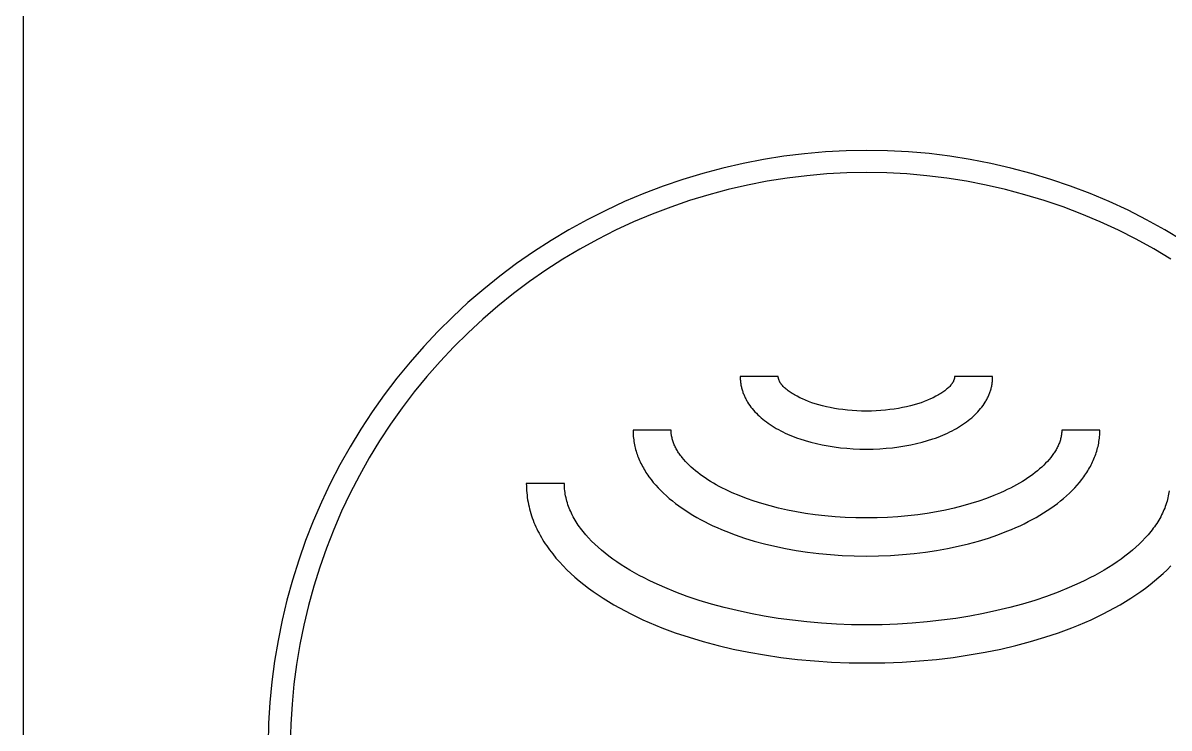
# Model space of a CAD drawing. Header units: millimetres. Extents: x 430 to 4403, y -1522 to 1254.
# Drawn here: x 1899.8 to 1951.5, y -482.9 to -451.1 of the extents above; entities that cross this region are included whole.
import ezdxf

# ---------------------------------------------------------------- set-up
doc = ezdxf.new("R2010")
doc.units = ezdxf.units.MM
doc.header["$MEASUREMENT"] = 0
doc.layers.add('Utwórz2D linie widoczne', color=7, linetype='Continuous', true_color=0x000000)

msp = doc.modelspace()

# ---------------------------------------------------------------- linework, layer by layer
at = {"layer": 'Utwórz2D linie widoczne'}
for p, q in [((1899.814, -351.85), (1899.797, -614.949)), ((1933.186, -457.3), (1932.266, -457.478)), ((1934.112, -457.154), (1933.186, -457.3)), ((1935.042, -457.041), (1934.112, -457.154)), ((1935.976, -456.959), (1935.042, -457.041)), ((1936.912, -456.91), (1935.976, -456.959)), ((1937.849, -456.894), (1936.912, -456.91)), ((1938.786, -456.91), (1937.849, -456.894)), ((1939.722, -456.959), (1938.786, -456.91)), ((1940.656, -457.04), (1939.722, -456.959)), ((1941.586, -457.154), (1940.656, -457.04)), ((1942.512, -457.3), (1941.586, -457.154)), ((1943.432, -457.477), (1942.512, -457.3)), ((1931.353, -457.688), (1930.447, -457.929)), ((1932.266, -457.478), (1931.353, -457.688)), ((1944.346, -457.687), (1943.432, -457.477)), ((1945.251, -457.928), (1944.346, -457.687)), ((1929.55, -458.202), (1928.664, -458.505)), ((1930.447, -457.929), (1929.55, -458.202)), ((1933.359, -458.285), (1932.473, -458.456)), ((1934.25, -458.145), (1933.359, -458.285)), ((1935.146, -458.035), (1934.25, -458.145)), ((1936.045, -457.957), (1935.146, -458.035)), ((1936.947, -457.91), (1936.045, -457.957)), ((1937.849, -457.894), (1936.947, -457.91)), ((1938.751, -457.91), (1937.849, -457.894)), ((1939.653, -457.957), (1938.751, -457.91)), ((1940.552, -458.035), (1939.653, -457.957)), ((1941.448, -458.144), (1940.552, -458.035)), ((1942.339, -458.284), (1941.448, -458.144)), ((1943.225, -458.456), (1942.339, -458.284)), ((1946.148, -458.201), (1945.251, -457.928)), ((1947.035, -458.504), (1946.148, -458.201)), ((1927.788, -458.839), (1926.924, -459.204)), ((1928.664, -458.505), (1927.788, -458.839)), ((1930.721, -458.891), (1929.858, -459.153)), ((1931.593, -458.658), (1930.721, -458.891)), ((1932.473, -458.456), (1931.593, -458.658)), ((1944.105, -458.658), (1943.225, -458.456)), ((1944.977, -458.89), (1944.105, -458.658)), ((1945.841, -459.152), (1944.977, -458.89)), ((1947.91, -458.838), (1947.035, -458.504)), ((1948.774, -459.202), (1947.91, -458.838)), ((1926.924, -459.204), (1926.074, -459.598)), ((1929.858, -459.153), (1929.004, -459.446)), ((1946.695, -459.444), (1945.841, -459.152)), ((1949.624, -459.596), (1948.774, -459.202)), ((1926.074, -459.598), (1925.238, -460.021)), ((1928.161, -459.767), (1927.329, -460.118)), ((1929.004, -459.446), (1928.161, -459.767)), ((1947.538, -459.766), (1946.695, -459.444)), ((1948.369, -460.117), (1947.538, -459.766)), ((1950.461, -460.02), (1949.624, -459.596)), ((1925.238, -460.021), (1924.417, -460.473)), ((1927.329, -460.118), (1926.51, -460.498)), ((1949.188, -460.496), (1948.369, -460.117)), ((1951.282, -460.472), (1950.461, -460.02)), ((1923.612, -460.954), (1922.825, -461.462)), ((1924.417, -460.473), (1923.612, -460.954)), ((1925.705, -460.905), (1924.914, -461.341)), ((1926.51, -460.498), (1925.705, -460.905)), ((1949.994, -460.904), (1949.188, -460.496)), ((1950.784, -461.339), (1949.994, -460.904)), ((1952.086, -460.952), (1951.282, -460.472)), ((1922.825, -461.462), (1922.055, -461.997)), ((1924.914, -461.341), (1924.14, -461.803)), ((1951.559, -461.802), (1950.784, -461.339)), ((1922.055, -461.997), (1921.305, -462.558)), ((1924.14, -461.803), (1923.381, -462.293)), ((1923.381, -462.293), (1922.64, -462.808)), ((1921.305, -462.558), (1920.574, -463.145)), ((1922.64, -462.808), (1921.917, -463.348)), ((1920.574, -463.145), (1919.864, -463.757)), ((1921.917, -463.348), (1921.214, -463.914)), ((1919.864, -463.757), (1919.176, -464.394)), ((1921.214, -463.914), (1920.53, -464.503)), ((1919.176, -464.394), (1918.511, -465.054)), ((1920.53, -464.503), (1919.868, -465.116)), ((1918.511, -465.054), (1917.869, -465.736)), ((1919.868, -465.116), (1919.227, -465.752)), ((1917.869, -465.736), (1917.25, -466.441)), ((1919.227, -465.752), (1918.609, -466.409)), ((1917.25, -466.441), (1916.657, -467.166)), ((1918.609, -466.409), (1918.013, -467.087)), ((1916.657, -467.166), (1916.089, -467.912)), ((1918.013, -467.087), (1917.442, -467.786)), ((1933.854, -467.097), (1932.137, -467.097)), ((1932.137, -467.097), (1932.138, -467.141)), ((1932.138, -467.141), (1932.139, -467.184)), ((1933.854, -467.104), (1933.854, -467.097)), ((1933.854, -467.112), (1933.854, -467.104)), ((1933.855, -467.119), (1933.854, -467.112)), ((1933.855, -467.126), (1933.855, -467.119)), ((1933.856, -467.134), (1933.855, -467.126)), ((1933.857, -467.141), (1933.856, -467.134)), ((1933.857, -467.149), (1933.857, -467.141)), ((1933.859, -467.156), (1933.857, -467.149)), ((1933.86, -467.163), (1933.859, -467.156)), ((1933.861, -467.171), (1933.86, -467.163)), ((1941.798, -467.163), (1941.796, -467.171)), ((1941.799, -467.156), (1941.798, -467.163)), ((1941.8, -467.149), (1941.799, -467.156)), ((1941.801, -467.141), (1941.8, -467.149)), ((1941.802, -467.134), (1941.801, -467.141)), ((1941.803, -467.119), (1941.802, -467.126)), ((1941.802, -467.126), (1941.802, -467.134)), ((1943.52, -467.097), (1941.803, -467.097)), ((1941.803, -467.097), (1941.803, -467.104)), ((1941.803, -467.104), (1941.803, -467.112)), ((1941.803, -467.112), (1941.803, -467.119)), ((1943.518, -467.184), (1943.52, -467.141)), ((1943.52, -467.141), (1943.52, -467.097)), ((1932.139, -467.184), (1932.141, -467.227)), ((1932.141, -467.227), (1932.144, -467.271)), ((1932.144, -467.271), (1932.148, -467.313)), ((1932.148, -467.313), (1932.153, -467.356)), ((1932.153, -467.356), (1932.159, -467.399)), ((1932.159, -467.399), (1932.165, -467.441)), ((1932.165, -467.441), (1932.173, -467.483)), ((1932.173, -467.483), (1932.181, -467.525)), ((1932.181, -467.525), (1932.19, -467.567)), ((1932.19, -467.567), (1932.2, -467.608)), ((1932.2, -467.608), (1932.211, -467.65)), ((1932.211, -467.65), (1932.223, -467.691)), ((1933.864, -467.186), (1933.861, -467.171)), ((1933.868, -467.201), (1933.864, -467.186)), ((1933.872, -467.216), (1933.868, -467.201)), ((1933.877, -467.232), (1933.872, -467.216)), ((1933.883, -467.247), (1933.877, -467.232)), ((1933.889, -467.263), (1933.883, -467.247)), ((1933.895, -467.278), (1933.889, -467.263)), ((1933.902, -467.294), (1933.895, -467.278)), ((1933.91, -467.31), (1933.902, -467.294)), ((1933.918, -467.325), (1933.91, -467.31)), ((1933.927, -467.341), (1933.918, -467.325)), ((1933.936, -467.357), (1933.927, -467.341)), ((1933.946, -467.373), (1933.936, -467.357)), ((1933.956, -467.389), (1933.946, -467.373)), ((1933.967, -467.405), (1933.956, -467.389)), ((1933.979, -467.421), (1933.967, -467.405)), ((1933.99, -467.437), (1933.979, -467.421)), ((1934.003, -467.454), (1933.99, -467.437)), ((1934.016, -467.47), (1934.003, -467.454)), ((1934.03, -467.486), (1934.016, -467.47)), ((1934.044, -467.502), (1934.03, -467.486)), ((1934.073, -467.535), (1934.044, -467.502)), ((1934.105, -467.568), (1934.073, -467.535)), ((1934.139, -467.6), (1934.105, -467.568)), ((1934.175, -467.633), (1934.139, -467.6)), ((1934.213, -467.666), (1934.175, -467.633)), ((1934.253, -467.698), (1934.213, -467.666)), ((1941.445, -467.666), (1941.405, -467.698)), ((1941.483, -467.633), (1941.445, -467.666)), ((1941.518, -467.6), (1941.483, -467.633)), ((1941.552, -467.568), (1941.518, -467.6)), ((1941.584, -467.535), (1941.552, -467.568)), ((1941.614, -467.502), (1941.584, -467.535)), ((1941.628, -467.486), (1941.614, -467.502)), ((1941.641, -467.47), (1941.628, -467.486)), ((1941.654, -467.454), (1941.641, -467.47)), ((1941.667, -467.437), (1941.654, -467.454)), ((1941.679, -467.421), (1941.667, -467.437)), ((1941.69, -467.405), (1941.679, -467.421)), ((1941.701, -467.389), (1941.69, -467.405)), ((1941.712, -467.373), (1941.701, -467.389)), ((1941.721, -467.357), (1941.712, -467.373)), ((1941.731, -467.341), (1941.721, -467.357)), ((1941.739, -467.325), (1941.731, -467.341)), ((1941.748, -467.31), (1941.739, -467.325)), ((1941.755, -467.294), (1941.748, -467.31)), ((1941.762, -467.278), (1941.755, -467.294)), ((1941.769, -467.263), (1941.762, -467.278)), ((1941.775, -467.247), (1941.769, -467.263)), ((1941.78, -467.232), (1941.775, -467.247)), ((1941.785, -467.216), (1941.78, -467.232)), ((1941.789, -467.201), (1941.785, -467.216)), ((1941.793, -467.186), (1941.789, -467.201)), ((1941.796, -467.171), (1941.793, -467.186)), ((1943.435, -467.691), (1943.446, -467.65)), ((1943.446, -467.65), (1943.457, -467.608)), ((1943.457, -467.608), (1943.467, -467.567)), ((1943.467, -467.567), (1943.476, -467.525)), ((1943.476, -467.525), (1943.485, -467.483)), ((1943.485, -467.483), (1943.492, -467.441)), ((1943.492, -467.441), (1943.499, -467.399)), ((1943.499, -467.399), (1943.504, -467.356)), ((1943.504, -467.356), (1943.509, -467.313)), ((1943.509, -467.313), (1943.513, -467.271)), ((1943.513, -467.271), (1943.516, -467.227)), ((1943.516, -467.227), (1943.518, -467.184)), ((1916.089, -467.912), (1915.548, -468.677)), ((1917.442, -467.786), (1916.895, -468.504)), ((1932.223, -467.691), (1932.235, -467.732)), ((1932.235, -467.732), (1932.249, -467.773)), ((1932.249, -467.773), (1932.263, -467.813)), ((1932.263, -467.813), (1932.278, -467.854)), ((1932.278, -467.854), (1932.294, -467.894)), ((1932.294, -467.894), (1932.31, -467.934)), ((1932.31, -467.934), (1932.328, -467.973)), ((1932.328, -467.973), (1932.346, -468.013)), ((1932.346, -468.013), (1932.365, -468.052)), ((1932.365, -468.052), (1932.384, -468.091)), ((1932.384, -468.091), (1932.405, -468.13)), ((1932.405, -468.13), (1932.426, -468.168)), ((1932.426, -468.168), (1932.448, -468.207)), ((1934.295, -467.731), (1934.253, -467.698)), ((1934.338, -467.763), (1934.295, -467.731)), ((1934.384, -467.796), (1934.338, -467.763)), ((1934.432, -467.828), (1934.384, -467.796)), ((1934.482, -467.86), (1934.432, -467.828)), ((1934.533, -467.892), (1934.482, -467.86)), ((1934.587, -467.923), (1934.533, -467.892)), ((1934.642, -467.954), (1934.587, -467.923)), ((1934.699, -467.985), (1934.642, -467.954)), ((1934.819, -468.046), (1934.699, -467.985)), ((1934.945, -468.105), (1934.819, -468.046)), ((1935.079, -468.162), (1934.945, -468.105)), ((1935.22, -468.218), (1935.079, -468.162)), ((1940.578, -468.162), (1940.438, -468.218)), ((1940.712, -468.105), (1940.578, -468.162)), ((1940.839, -468.046), (1940.712, -468.105)), ((1940.959, -467.985), (1940.839, -468.046)), ((1941.016, -467.954), (1940.959, -467.985)), ((1941.071, -467.923), (1941.016, -467.954)), ((1941.124, -467.892), (1941.071, -467.923)), ((1941.176, -467.86), (1941.124, -467.892)), ((1941.226, -467.828), (1941.176, -467.86)), ((1941.273, -467.796), (1941.226, -467.828)), ((1941.319, -467.763), (1941.273, -467.796)), ((1941.363, -467.731), (1941.319, -467.763)), ((1941.405, -467.698), (1941.363, -467.731)), ((1943.209, -468.207), (1943.231, -468.168)), ((1943.231, -468.168), (1943.253, -468.13)), ((1943.253, -468.13), (1943.273, -468.091)), ((1943.273, -468.091), (1943.293, -468.052)), ((1943.293, -468.052), (1943.312, -468.013)), ((1943.312, -468.013), (1943.33, -467.973)), ((1943.33, -467.973), (1943.347, -467.934)), ((1943.347, -467.934), (1943.364, -467.894)), ((1943.364, -467.894), (1943.38, -467.854)), ((1943.38, -467.854), (1943.395, -467.813)), ((1943.395, -467.813), (1943.409, -467.773)), ((1943.409, -467.773), (1943.422, -467.732)), ((1943.422, -467.732), (1943.435, -467.691)), ((1915.548, -468.677), (1915.033, -469.46)), ((1916.895, -468.504), (1916.374, -469.24)), ((1932.448, -468.207), (1932.471, -468.245)), ((1932.471, -468.245), (1932.519, -468.32)), ((1932.519, -468.32), (1932.57, -468.394)), ((1932.57, -468.394), (1932.624, -468.468)), ((1932.624, -468.468), (1932.681, -468.54)), ((1932.681, -468.54), (1932.741, -468.611)), ((1932.741, -468.611), (1932.804, -468.681)), ((1932.804, -468.681), (1932.869, -468.75)), ((1935.367, -468.271), (1935.22, -468.218)), ((1935.521, -468.321), (1935.367, -468.271)), ((1935.681, -468.369), (1935.521, -468.321)), ((1935.848, -468.414), (1935.681, -468.369)), ((1936.021, -468.456), (1935.848, -468.414)), ((1936.2, -468.494), (1936.021, -468.456)), ((1936.384, -468.528), (1936.2, -468.494)), ((1936.575, -468.559), (1936.384, -468.528)), ((1936.771, -468.586), (1936.575, -468.559)), ((1936.972, -468.608), (1936.771, -468.586)), ((1937.179, -468.626), (1936.972, -468.608)), ((1937.39, -468.639), (1937.179, -468.626)), ((1937.607, -468.647), (1937.39, -468.639)), ((1937.829, -468.649), (1937.607, -468.647)), ((1938.051, -468.647), (1937.829, -468.649)), ((1938.267, -468.639), (1938.051, -468.647)), ((1938.479, -468.626), (1938.267, -468.639)), ((1938.686, -468.608), (1938.479, -468.626)), ((1938.887, -468.586), (1938.686, -468.608)), ((1939.083, -468.559), (1938.887, -468.586)), ((1939.273, -468.528), (1939.083, -468.559)), ((1939.458, -468.494), (1939.273, -468.528)), ((1939.637, -468.456), (1939.458, -468.494)), ((1939.809, -468.414), (1939.637, -468.456)), ((1939.976, -468.369), (1939.809, -468.414)), ((1940.136, -468.321), (1939.976, -468.369)), ((1940.29, -468.271), (1940.136, -468.321)), ((1940.438, -468.218), (1940.29, -468.271)), ((1942.788, -468.75), (1942.854, -468.681)), ((1942.854, -468.681), (1942.916, -468.611)), ((1942.916, -468.611), (1942.976, -468.54)), ((1942.976, -468.54), (1943.033, -468.468)), ((1943.033, -468.468), (1943.087, -468.394)), ((1943.087, -468.394), (1943.138, -468.32)), ((1943.138, -468.32), (1943.186, -468.245)), ((1943.186, -468.245), (1943.209, -468.207)), ((1932.869, -468.75), (1932.938, -468.818)), ((1932.938, -468.818), (1933.009, -468.885)), ((1933.009, -468.885), (1933.083, -468.951)), ((1933.083, -468.951), (1933.159, -469.015)), ((1933.159, -469.015), (1933.238, -469.078)), ((1933.238, -469.078), (1933.32, -469.14)), ((1933.32, -469.14), (1933.404, -469.201)), ((1933.404, -469.201), (1933.491, -469.26)), ((1942.167, -469.26), (1942.253, -469.201)), ((1942.253, -469.201), (1942.338, -469.14)), ((1942.338, -469.14), (1942.419, -469.078)), ((1942.419, -469.078), (1942.498, -469.015)), ((1942.498, -469.015), (1942.575, -468.951)), ((1942.575, -468.951), (1942.649, -468.885)), ((1942.649, -468.885), (1942.72, -468.818)), ((1942.72, -468.818), (1942.788, -468.75)), ((1915.033, -469.46), (1914.546, -470.261)), ((1916.374, -469.24), (1915.878, -469.995)), ((1929.021, -469.508), (1927.304, -469.508)), ((1927.304, -469.508), (1927.305, -469.582)), ((1927.305, -469.582), (1927.308, -469.657)), ((1927.308, -469.657), (1927.312, -469.731)), ((1927.312, -469.731), (1927.318, -469.804)), ((1929.022, -469.552), (1929.021, -469.508)), ((1929.024, -469.596), (1929.022, -469.552)), ((1929.027, -469.64), (1929.024, -469.596)), ((1929.032, -469.684), (1929.027, -469.64)), ((1929.037, -469.728), (1929.032, -469.684)), ((1929.045, -469.773), (1929.037, -469.728)), ((1933.491, -469.26), (1933.58, -469.318)), ((1933.58, -469.318), (1933.672, -469.375)), ((1933.672, -469.375), (1933.766, -469.431)), ((1933.766, -469.431), (1933.863, -469.485)), ((1933.863, -469.485), (1933.962, -469.537)), ((1933.962, -469.537), (1934.063, -469.589)), ((1934.063, -469.589), (1934.166, -469.639)), ((1934.166, -469.639), (1934.272, -469.687)), ((1934.272, -469.687), (1934.38, -469.734)), ((1934.38, -469.734), (1934.49, -469.779)), ((1941.168, -469.779), (1941.278, -469.734)), ((1941.278, -469.734), (1941.386, -469.687)), ((1941.386, -469.687), (1941.491, -469.639)), ((1941.491, -469.639), (1941.595, -469.589)), ((1941.595, -469.589), (1941.696, -469.537)), ((1941.696, -469.537), (1941.795, -469.485)), ((1941.795, -469.485), (1941.891, -469.431)), ((1941.891, -469.431), (1941.985, -469.375)), ((1941.985, -469.375), (1942.077, -469.318)), ((1942.077, -469.318), (1942.167, -469.26)), ((1946.62, -469.728), (1946.613, -469.773)), ((1946.626, -469.684), (1946.62, -469.728)), ((1946.631, -469.64), (1946.626, -469.684)), ((1946.634, -469.596), (1946.631, -469.64)), ((1946.636, -469.552), (1946.634, -469.596)), ((1946.637, -469.508), (1946.636, -469.552)), ((1948.354, -469.508), (1946.637, -469.508)), ((1948.34, -469.804), (1948.346, -469.731)), ((1948.346, -469.731), (1948.35, -469.657)), ((1948.35, -469.657), (1948.353, -469.582)), ((1948.353, -469.582), (1948.354, -469.508)), ((1914.546, -470.261), (1914.087, -471.078)), ((1915.878, -469.995), (1915.409, -470.766)), ((1927.318, -469.804), (1927.325, -469.878)), ((1927.325, -469.878), (1927.334, -469.951)), ((1927.334, -469.951), (1927.345, -470.024)), ((1927.345, -470.024), (1927.358, -470.096)), ((1927.358, -470.096), (1927.372, -470.169)), ((1927.372, -470.169), (1927.387, -470.241)), ((1927.387, -470.241), (1927.405, -470.312)), ((1929.053, -469.817), (1929.045, -469.773)), ((1929.063, -469.861), (1929.053, -469.817)), ((1929.074, -469.906), (1929.063, -469.861)), ((1929.086, -469.95), (1929.074, -469.906)), ((1929.1, -469.994), (1929.086, -469.95)), ((1929.115, -470.039), (1929.1, -469.994)), ((1929.131, -470.083), (1929.115, -470.039)), ((1929.148, -470.128), (1929.131, -470.083)), ((1929.167, -470.172), (1929.148, -470.128)), ((1929.187, -470.216), (1929.167, -470.172)), ((1929.208, -470.261), (1929.187, -470.216)), ((1929.23, -470.305), (1929.208, -470.261)), ((1934.49, -469.779), (1934.602, -469.823)), ((1934.602, -469.823), (1934.716, -469.866)), ((1934.716, -469.866), (1934.833, -469.907)), ((1934.833, -469.907), (1935.071, -469.983)), ((1935.071, -469.983), (1935.317, -470.054)), ((1935.317, -470.054), (1935.571, -470.117)), ((1935.571, -470.117), (1935.831, -470.174)), ((1935.831, -470.174), (1936.099, -470.224)), ((1936.099, -470.224), (1936.373, -470.267)), ((1936.373, -470.267), (1936.653, -470.302)), ((1939.005, -470.302), (1939.285, -470.267)), ((1939.285, -470.267), (1939.559, -470.224)), ((1939.559, -470.224), (1939.826, -470.174)), ((1939.826, -470.174), (1940.087, -470.117)), ((1940.087, -470.117), (1940.341, -470.054)), ((1940.341, -470.054), (1940.587, -469.983)), ((1940.587, -469.983), (1940.825, -469.907)), ((1940.825, -469.907), (1940.941, -469.866)), ((1940.941, -469.866), (1941.056, -469.823)), ((1941.056, -469.823), (1941.168, -469.779)), ((1946.45, -470.261), (1946.428, -470.305)), ((1946.471, -470.216), (1946.45, -470.261)), ((1946.491, -470.172), (1946.471, -470.216)), ((1946.51, -470.128), (1946.491, -470.172)), ((1946.527, -470.083), (1946.51, -470.128)), ((1946.543, -470.039), (1946.527, -470.083)), ((1946.558, -469.994), (1946.543, -470.039)), ((1946.572, -469.95), (1946.558, -469.994)), ((1946.584, -469.906), (1946.572, -469.95)), ((1946.595, -469.861), (1946.584, -469.906)), ((1946.605, -469.817), (1946.595, -469.861)), ((1946.613, -469.773), (1946.605, -469.817)), ((1948.253, -470.312), (1948.27, -470.241)), ((1948.27, -470.241), (1948.286, -470.169)), ((1948.286, -470.169), (1948.3, -470.096)), ((1948.3, -470.096), (1948.313, -470.024)), ((1948.313, -470.024), (1948.323, -469.951)), ((1948.323, -469.951), (1948.333, -469.878)), ((1948.333, -469.878), (1948.34, -469.804)), ((1915.409, -470.766), (1914.967, -471.552)), ((1927.405, -470.312), (1927.423, -470.384)), ((1927.423, -470.384), (1927.444, -470.455)), ((1927.444, -470.455), (1927.466, -470.526)), ((1927.466, -470.526), (1927.489, -470.596)), ((1927.489, -470.596), (1927.514, -470.666)), ((1927.514, -470.666), (1927.541, -470.736)), ((1927.541, -470.736), (1927.569, -470.805)), ((1929.253, -470.349), (1929.23, -470.305)), ((1929.278, -470.393), (1929.253, -470.349)), ((1929.304, -470.437), (1929.278, -470.393)), ((1929.331, -470.482), (1929.304, -470.437)), ((1929.36, -470.526), (1929.331, -470.482)), ((1929.389, -470.57), (1929.36, -470.526)), ((1929.42, -470.613), (1929.389, -470.57)), ((1929.452, -470.657), (1929.42, -470.613)), ((1929.485, -470.701), (1929.452, -470.657)), ((1929.519, -470.745), (1929.485, -470.701)), ((1929.591, -470.831), (1929.519, -470.745)), ((1936.653, -470.302), (1936.939, -470.33)), ((1936.939, -470.33), (1937.23, -470.35)), ((1937.23, -470.35), (1937.527, -470.362)), ((1937.527, -470.362), (1937.829, -470.366)), ((1937.829, -470.366), (1938.131, -470.362)), ((1938.131, -470.362), (1938.428, -470.35)), ((1938.428, -470.35), (1938.719, -470.33)), ((1938.719, -470.33), (1939.005, -470.302)), ((1946.139, -470.745), (1946.067, -470.831)), ((1946.173, -470.701), (1946.139, -470.745)), ((1946.206, -470.657), (1946.173, -470.701)), ((1946.238, -470.613), (1946.206, -470.657)), ((1946.269, -470.57), (1946.238, -470.613)), ((1946.298, -470.526), (1946.269, -470.57)), ((1946.327, -470.482), (1946.298, -470.526)), ((1946.354, -470.437), (1946.327, -470.482)), ((1946.38, -470.393), (1946.354, -470.437)), ((1946.404, -470.349), (1946.38, -470.393)), ((1946.428, -470.305), (1946.404, -470.349)), ((1948.089, -470.805), (1948.117, -470.736)), ((1948.117, -470.736), (1948.143, -470.666)), ((1948.143, -470.666), (1948.168, -470.596)), ((1948.168, -470.596), (1948.192, -470.526)), ((1948.192, -470.526), (1948.214, -470.455)), ((1948.214, -470.455), (1948.234, -470.384)), ((1948.234, -470.384), (1948.253, -470.312)), ((1914.087, -471.078), (1913.656, -471.91)), ((1927.569, -470.805), (1927.599, -470.875)), ((1927.599, -470.875), (1927.63, -470.943)), ((1927.63, -470.943), (1927.663, -471.012)), ((1927.663, -471.012), (1927.697, -471.08)), ((1927.697, -471.08), (1927.733, -471.147)), ((1927.733, -471.147), (1927.77, -471.215)), ((1927.77, -471.215), (1927.808, -471.282)), ((1927.808, -471.282), (1927.848, -471.348)), ((1929.667, -470.918), (1929.591, -470.831)), ((1929.748, -471.004), (1929.667, -470.918)), ((1929.834, -471.089), (1929.748, -471.004)), ((1929.924, -471.174), (1929.834, -471.089)), ((1930.018, -471.258), (1929.924, -471.174)), ((1930.117, -471.341), (1930.018, -471.258)), ((1945.639, -471.258), (1945.541, -471.341)), ((1945.734, -471.174), (1945.639, -471.258)), ((1945.824, -471.089), (1945.734, -471.174)), ((1945.909, -471.004), (1945.824, -471.089)), ((1945.991, -470.918), (1945.909, -471.004)), ((1946.067, -470.831), (1945.991, -470.918)), ((1947.809, -471.348), (1947.849, -471.282)), ((1947.849, -471.282), (1947.888, -471.215)), ((1947.888, -471.215), (1947.925, -471.147)), ((1947.925, -471.147), (1947.961, -471.08)), ((1947.961, -471.08), (1947.995, -471.012)), ((1947.995, -471.012), (1948.028, -470.943)), ((1948.028, -470.943), (1948.059, -470.875)), ((1948.059, -470.875), (1948.089, -470.805)), ((1914.967, -471.552), (1914.552, -472.354)), ((1927.848, -471.348), (1927.89, -471.414)), ((1927.89, -471.414), (1927.933, -471.48)), ((1927.933, -471.48), (1927.977, -471.545)), ((1927.977, -471.545), (1928.023, -471.61)), ((1928.023, -471.61), (1928.119, -471.739)), ((1928.119, -471.739), (1928.22, -471.866)), ((1930.22, -471.423), (1930.117, -471.341)), ((1930.328, -471.505), (1930.22, -471.423)), ((1930.439, -471.585), (1930.328, -471.505)), ((1930.555, -471.665), (1930.439, -471.585)), ((1930.675, -471.744), (1930.555, -471.665)), ((1930.799, -471.822), (1930.675, -471.744)), ((1944.983, -471.744), (1944.859, -471.822)), ((1945.103, -471.665), (1944.983, -471.744)), ((1945.219, -471.585), (1945.103, -471.665)), ((1945.33, -471.505), (1945.219, -471.585)), ((1945.438, -471.423), (1945.33, -471.505)), ((1945.541, -471.341), (1945.438, -471.423)), ((1947.438, -471.866), (1947.539, -471.739)), ((1947.539, -471.739), (1947.635, -471.61)), ((1947.635, -471.61), (1947.681, -471.545)), ((1947.681, -471.545), (1947.725, -471.48)), ((1947.725, -471.48), (1947.768, -471.414)), ((1947.768, -471.414), (1947.809, -471.348)), ((1913.656, -471.91), (1913.255, -472.757)), ((1924.211, -471.918), (1922.494, -471.918)), ((1922.494, -471.918), (1922.495, -472.025)), ((1922.495, -472.025), (1922.499, -472.13)), ((1922.499, -472.13), (1922.505, -472.236)), ((1922.505, -472.236), (1922.514, -472.341)), ((1924.212, -471.999), (1924.211, -471.918)), ((1924.216, -472.08), (1924.212, -471.999)), ((1924.221, -472.16), (1924.216, -472.08)), ((1924.229, -472.241), (1924.221, -472.16)), ((1924.239, -472.321), (1924.229, -472.241)), ((1924.252, -472.4), (1924.239, -472.321)), ((1928.22, -471.866), (1928.327, -471.991)), ((1928.327, -471.991), (1928.439, -472.115)), ((1928.439, -472.115), (1928.557, -472.236)), ((1928.557, -472.236), (1928.679, -472.356)), ((1930.927, -471.898), (1930.799, -471.822)), ((1931.059, -471.973), (1930.927, -471.898)), ((1931.195, -472.048), (1931.059, -471.973)), ((1931.335, -472.121), (1931.195, -472.048)), ((1931.478, -472.192), (1931.335, -472.121)), ((1931.626, -472.262), (1931.478, -472.192)), ((1931.777, -472.331), (1931.626, -472.262)), ((1932.091, -472.464), (1931.777, -472.331)), ((1943.881, -472.331), (1943.567, -472.464)), ((1944.032, -472.262), (1943.881, -472.331)), ((1944.179, -472.192), (1944.032, -472.262)), ((1944.323, -472.121), (1944.179, -472.192)), ((1944.463, -472.048), (1944.323, -472.121)), ((1944.599, -471.973), (1944.463, -472.048)), ((1944.731, -471.898), (1944.599, -471.973)), ((1944.859, -471.822), (1944.731, -471.898)), ((1946.978, -472.356), (1947.101, -472.236)), ((1947.101, -472.236), (1947.219, -472.115)), ((1947.219, -472.115), (1947.331, -471.991)), ((1947.331, -471.991), (1947.438, -471.866)), ((1951.465, -472.321), (1951.452, -472.4)), ((1951.475, -472.241), (1951.465, -472.321)), ((1913.255, -472.757), (1912.883, -473.617)), ((1914.552, -472.354), (1914.166, -473.17)), ((1922.514, -472.341), (1922.525, -472.445)), ((1922.525, -472.445), (1922.538, -472.55)), ((1922.538, -472.55), (1922.554, -472.654)), ((1922.554, -472.654), (1922.572, -472.757)), ((1922.572, -472.757), (1922.593, -472.86)), ((1924.266, -472.48), (1924.252, -472.4)), ((1924.283, -472.559), (1924.266, -472.48)), ((1924.302, -472.638), (1924.283, -472.559)), ((1924.323, -472.717), (1924.302, -472.638)), ((1924.346, -472.796), (1924.323, -472.717)), ((1924.371, -472.874), (1924.346, -472.796)), ((1928.679, -472.356), (1928.807, -472.474)), ((1928.807, -472.474), (1928.94, -472.59)), ((1928.94, -472.59), (1929.078, -472.704)), ((1929.078, -472.704), (1929.221, -472.817)), ((1929.221, -472.817), (1929.369, -472.927)), ((1932.419, -472.591), (1932.091, -472.464)), ((1932.761, -472.711), (1932.419, -472.591)), ((1933.117, -472.824), (1932.761, -472.711)), ((1933.486, -472.929), (1933.117, -472.824)), ((1942.541, -472.824), (1942.172, -472.929)), ((1942.897, -472.711), (1942.541, -472.824)), ((1943.239, -472.591), (1942.897, -472.711)), ((1943.567, -472.464), (1943.239, -472.591)), ((1946.289, -472.927), (1946.437, -472.817)), ((1946.437, -472.817), (1946.58, -472.704)), ((1946.58, -472.704), (1946.718, -472.59)), ((1946.718, -472.59), (1946.851, -472.474)), ((1946.851, -472.474), (1946.978, -472.356)), ((1951.358, -472.796), (1951.333, -472.874)), ((1951.381, -472.717), (1951.358, -472.796)), ((1951.402, -472.638), (1951.381, -472.717)), ((1951.421, -472.559), (1951.402, -472.638)), ((1951.438, -472.48), (1951.421, -472.559)), ((1951.452, -472.4), (1951.438, -472.48)), ((1914.166, -473.17), (1913.808, -473.998)), ((1922.593, -472.86), (1922.615, -472.963)), ((1922.615, -472.963), (1922.641, -473.065)), ((1922.641, -473.065), (1922.668, -473.166)), ((1922.668, -473.166), (1922.698, -473.268)), ((1922.698, -473.268), (1922.73, -473.368)), ((1922.73, -473.368), (1922.764, -473.469)), ((1924.399, -472.952), (1924.371, -472.874)), ((1924.428, -473.03), (1924.399, -472.952)), ((1924.46, -473.107), (1924.428, -473.03)), ((1924.494, -473.184), (1924.46, -473.107)), ((1924.53, -473.261), (1924.494, -473.184)), ((1924.567, -473.337), (1924.53, -473.261)), ((1924.607, -473.414), (1924.567, -473.337)), ((1929.369, -472.927), (1929.522, -473.035)), ((1929.522, -473.035), (1929.679, -473.141)), ((1929.679, -473.141), (1929.841, -473.244)), ((1929.841, -473.244), (1930.007, -473.346)), ((1930.007, -473.346), (1930.178, -473.445)), ((1933.868, -473.026), (1933.486, -472.929)), ((1934.263, -473.115), (1933.868, -473.026)), ((1934.67, -473.195), (1934.263, -473.115)), ((1935.089, -473.266), (1934.67, -473.195)), ((1935.519, -473.327), (1935.089, -473.266)), ((1935.96, -473.377), (1935.519, -473.327)), ((1940.139, -473.327), (1939.698, -473.377)), ((1940.569, -473.266), (1940.139, -473.327)), ((1940.988, -473.195), (1940.569, -473.266)), ((1941.395, -473.115), (1940.988, -473.195)), ((1941.79, -473.026), (1941.395, -473.115)), ((1942.172, -472.929), (1941.79, -473.026)), ((1945.48, -473.445), (1945.651, -473.346)), ((1945.651, -473.346), (1945.817, -473.244)), ((1945.817, -473.244), (1945.979, -473.141)), ((1945.979, -473.141), (1946.136, -473.035)), ((1946.136, -473.035), (1946.289, -472.927)), ((1951.137, -473.337), (1951.097, -473.414)), ((1951.174, -473.261), (1951.137, -473.337)), ((1951.21, -473.184), (1951.174, -473.261)), ((1951.244, -473.107), (1951.21, -473.184)), ((1951.276, -473.03), (1951.244, -473.107)), ((1951.305, -472.952), (1951.276, -473.03)), ((1951.333, -472.874), (1951.305, -472.952)), ((1912.883, -473.617), (1912.541, -474.49)), ((1922.764, -473.469), (1922.801, -473.569)), ((1922.801, -473.569), (1922.84, -473.668)), ((1922.84, -473.668), (1922.881, -473.767)), ((1922.881, -473.767), (1922.924, -473.865)), ((1922.924, -473.865), (1922.97, -473.963)), ((1924.649, -473.489), (1924.607, -473.414)), ((1924.693, -473.565), (1924.649, -473.489)), ((1924.739, -473.64), (1924.693, -473.565)), ((1924.786, -473.715), (1924.739, -473.64)), ((1924.836, -473.789), (1924.786, -473.715)), ((1924.888, -473.864), (1924.836, -473.789)), ((1924.941, -473.937), (1924.888, -473.864)), ((1930.178, -473.445), (1930.353, -473.542)), ((1930.353, -473.542), (1930.533, -473.637)), ((1930.533, -473.637), (1930.717, -473.729)), ((1930.717, -473.729), (1930.905, -473.819)), ((1930.905, -473.819), (1931.097, -473.906)), ((1936.412, -473.418), (1935.96, -473.377)), ((1936.875, -473.447), (1936.412, -473.418)), ((1937.347, -473.465), (1936.875, -473.447)), ((1937.829, -473.471), (1937.347, -473.465)), ((1938.311, -473.465), (1937.829, -473.471)), ((1938.783, -473.447), (1938.311, -473.465)), ((1939.246, -473.418), (1938.783, -473.447)), ((1939.698, -473.377), (1939.246, -473.418)), ((1944.561, -473.906), (1944.753, -473.819)), ((1944.753, -473.819), (1944.941, -473.729)), ((1944.941, -473.729), (1945.125, -473.637)), ((1945.125, -473.637), (1945.304, -473.542)), ((1945.304, -473.542), (1945.48, -473.445)), ((1950.816, -473.864), (1950.763, -473.937)), ((1950.868, -473.789), (1950.816, -473.864)), ((1950.918, -473.715), (1950.868, -473.789)), ((1950.965, -473.64), (1950.918, -473.715)), ((1951.011, -473.565), (1950.965, -473.64)), ((1951.055, -473.489), (1951.011, -473.565)), ((1951.097, -473.414), (1951.055, -473.489)), ((1913.808, -473.998), (1913.479, -474.839)), ((1922.97, -473.963), (1923.017, -474.061)), ((1923.017, -474.061), (1923.067, -474.158)), ((1923.067, -474.158), (1923.119, -474.254)), ((1923.119, -474.254), (1923.174, -474.35)), ((1923.174, -474.35), (1923.23, -474.445)), ((1924.997, -474.011), (1924.941, -473.937)), ((1925.054, -474.084), (1924.997, -474.011)), ((1925.114, -474.156), (1925.054, -474.084)), ((1925.175, -474.228), (1925.114, -474.156)), ((1925.303, -474.372), (1925.175, -474.228)), ((1925.438, -474.513), (1925.303, -474.372)), ((1931.097, -473.906), (1931.293, -473.991)), ((1931.293, -473.991), (1931.494, -474.073)), ((1931.494, -474.073), (1931.905, -474.23)), ((1931.905, -474.23), (1932.332, -474.376)), ((1932.332, -474.376), (1932.773, -474.512)), ((1942.885, -474.512), (1943.326, -474.376)), ((1943.326, -474.376), (1943.752, -474.23)), ((1943.752, -474.23), (1944.164, -474.073)), ((1944.164, -474.073), (1944.364, -473.991)), ((1944.364, -473.991), (1944.561, -473.906)), ((1950.401, -474.372), (1950.266, -474.513)), ((1950.529, -474.228), (1950.401, -474.372)), ((1950.59, -474.156), (1950.529, -474.228)), ((1950.65, -474.084), (1950.59, -474.156)), ((1950.707, -474.011), (1950.65, -474.084)), ((1950.763, -473.937), (1950.707, -474.011)), ((1912.541, -474.49), (1912.23, -475.374)), ((1913.479, -474.839), (1913.179, -475.69)), ((1923.23, -474.445), (1923.288, -474.54)), ((1923.288, -474.54), (1923.349, -474.634)), ((1923.349, -474.634), (1923.412, -474.728)), ((1923.412, -474.728), (1923.476, -474.821)), ((1923.476, -474.821), (1923.543, -474.913)), ((1923.543, -474.913), (1923.683, -475.096)), ((1925.58, -474.653), (1925.438, -474.513)), ((1925.729, -474.791), (1925.58, -474.653)), ((1925.886, -474.927), (1925.729, -474.791)), ((1932.773, -474.512), (1933.227, -474.636)), ((1933.227, -474.636), (1933.695, -474.748)), ((1933.695, -474.748), (1934.175, -474.848)), ((1934.175, -474.848), (1934.666, -474.936)), ((1940.992, -474.936), (1941.483, -474.848)), ((1941.483, -474.848), (1941.963, -474.748)), ((1941.963, -474.748), (1942.431, -474.636)), ((1942.431, -474.636), (1942.885, -474.512)), ((1949.975, -474.791), (1949.819, -474.927)), ((1950.124, -474.653), (1949.975, -474.791)), ((1950.266, -474.513), (1950.124, -474.653)), ((1912.23, -475.374), (1911.95, -476.269)), ((1923.683, -475.096), (1923.831, -475.277)), ((1923.831, -475.277), (1923.987, -475.456)), ((1926.049, -475.062), (1925.886, -474.927)), ((1926.218, -475.194), (1926.049, -475.062)), ((1926.395, -475.325), (1926.218, -475.194)), ((1926.578, -475.453), (1926.395, -475.325)), ((1934.666, -474.936), (1935.169, -475.012)), ((1935.169, -475.012), (1935.682, -475.074)), ((1935.682, -475.074), (1936.206, -475.123)), ((1936.206, -475.123), (1936.738, -475.159)), ((1936.738, -475.159), (1937.279, -475.18)), ((1937.279, -475.18), (1937.829, -475.187)), ((1937.829, -475.187), (1938.378, -475.18)), ((1938.378, -475.18), (1938.92, -475.159)), ((1938.92, -475.159), (1939.452, -475.123)), ((1939.452, -475.123), (1939.976, -475.074)), ((1939.976, -475.074), (1940.489, -475.012)), ((1940.489, -475.012), (1940.992, -474.936)), ((1949.309, -475.325), (1949.127, -475.453)), ((1949.486, -475.194), (1949.309, -475.325)), ((1949.655, -475.062), (1949.486, -475.194)), ((1949.819, -474.927), (1949.655, -475.062)), ((1913.179, -475.69), (1912.909, -476.551)), ((1923.987, -475.456), (1924.15, -475.632)), ((1924.15, -475.632), (1924.322, -475.805)), ((1924.322, -475.805), (1924.501, -475.976)), ((1926.767, -475.58), (1926.578, -475.453)), ((1926.962, -475.704), (1926.767, -475.58)), ((1927.164, -475.826), (1926.962, -475.704)), ((1927.371, -475.945), (1927.164, -475.826)), ((1927.584, -476.063), (1927.371, -475.945)), ((1948.333, -475.945), (1948.12, -476.063)), ((1948.541, -475.826), (1948.333, -475.945)), ((1948.742, -475.704), (1948.541, -475.826)), ((1948.937, -475.58), (1948.742, -475.704)), ((1949.127, -475.453), (1948.937, -475.58)), ((1951.203, -475.976), (1951.382, -475.805)), ((1951.382, -475.805), (1951.554, -475.632)), ((1911.95, -476.269), (1911.701, -477.172)), ((1924.501, -475.976), (1924.687, -476.144)), ((1924.687, -476.144), (1924.881, -476.309)), ((1924.881, -476.309), (1925.083, -476.472)), ((1927.804, -476.178), (1927.584, -476.063)), ((1928.028, -476.291), (1927.804, -476.178)), ((1928.259, -476.401), (1928.028, -476.291)), ((1928.736, -476.613), (1928.259, -476.401)), ((1947.445, -476.401), (1946.969, -476.613)), ((1947.676, -476.291), (1947.445, -476.401)), ((1947.901, -476.178), (1947.676, -476.291)), ((1948.12, -476.063), (1947.901, -476.178)), ((1950.621, -476.472), (1950.823, -476.309)), ((1950.823, -476.309), (1951.017, -476.144)), ((1951.017, -476.144), (1951.203, -475.976)), ((1912.909, -476.551), (1912.669, -477.421)), ((1925.083, -476.472), (1925.291, -476.632)), ((1925.291, -476.632), (1925.507, -476.788)), ((1925.507, -476.788), (1925.73, -476.942)), ((1925.73, -476.942), (1925.959, -477.093)), ((1929.233, -476.815), (1928.736, -476.613)), ((1929.75, -477.007), (1929.233, -476.815)), ((1946.471, -476.815), (1945.954, -477.007)), ((1946.969, -476.613), (1946.471, -476.815)), ((1949.745, -477.093), (1949.974, -476.942)), ((1949.974, -476.942), (1950.197, -476.788)), ((1950.197, -476.788), (1950.413, -476.632)), ((1950.413, -476.632), (1950.621, -476.472)), ((1911.701, -477.172), (1911.483, -478.084)), ((1912.669, -477.421), (1912.46, -478.299)), ((1925.959, -477.093), (1926.196, -477.241)), ((1926.196, -477.241), (1926.438, -477.385)), ((1926.438, -477.385), (1926.688, -477.527)), ((1930.287, -477.186), (1929.75, -477.007)), ((1930.841, -477.354), (1930.287, -477.186)), ((1931.412, -477.51), (1930.841, -477.354)), ((1944.864, -477.354), (1944.292, -477.51)), ((1945.418, -477.186), (1944.864, -477.354)), ((1945.954, -477.007), (1945.418, -477.186)), ((1949.016, -477.527), (1949.266, -477.385)), ((1949.266, -477.385), (1949.509, -477.241)), ((1949.509, -477.241), (1949.745, -477.093)), ((1926.688, -477.527), (1926.944, -477.665)), ((1926.944, -477.665), (1927.206, -477.8)), ((1927.206, -477.8), (1927.474, -477.931)), ((1927.474, -477.931), (1927.749, -478.059)), ((1931.999, -477.652), (1931.412, -477.51)), ((1932.601, -477.782), (1931.999, -477.652)), ((1933.218, -477.898), (1932.601, -477.782)), ((1933.848, -478), (1933.218, -477.898)), ((1934.49, -478.087), (1933.848, -478)), ((1941.857, -478), (1941.215, -478.087)), ((1942.487, -477.898), (1941.857, -478)), ((1943.103, -477.782), (1942.487, -477.898)), ((1943.705, -477.652), (1943.103, -477.782)), ((1944.292, -477.51), (1943.705, -477.652)), ((1947.955, -478.059), (1948.23, -477.931)), ((1948.23, -477.931), (1948.498, -477.8)), ((1948.498, -477.8), (1948.76, -477.665)), ((1948.76, -477.665), (1949.016, -477.527)), ((1911.483, -478.084), (1911.298, -479.002)), ((1912.46, -478.299), (1912.281, -479.184)), ((1927.749, -478.059), (1928.029, -478.183)), ((1928.029, -478.183), (1928.315, -478.304)), ((1928.315, -478.304), (1928.607, -478.422)), ((1928.607, -478.422), (1929.208, -478.645)), ((1935.143, -478.16), (1934.49, -478.087)), ((1935.807, -478.217), (1935.143, -478.16)), ((1936.48, -478.258), (1935.807, -478.217)), ((1937.162, -478.284), (1936.48, -478.258)), ((1937.852, -478.292), (1937.162, -478.284)), ((1938.542, -478.284), (1937.852, -478.292)), ((1939.224, -478.258), (1938.542, -478.284)), ((1939.897, -478.217), (1939.224, -478.258)), ((1940.561, -478.16), (1939.897, -478.217)), ((1941.215, -478.087), (1940.561, -478.16)), ((1946.496, -478.645), (1947.097, -478.422)), ((1947.097, -478.422), (1947.389, -478.304)), ((1947.389, -478.304), (1947.675, -478.183)), ((1947.675, -478.183), (1947.955, -478.059)), ((1911.298, -479.002), (1911.144, -479.927)), ((1929.208, -478.645), (1929.831, -478.853)), ((1929.831, -478.853), (1930.474, -479.046)), ((1930.474, -479.046), (1931.137, -479.223)), ((1944.567, -479.223), (1945.23, -479.046)), ((1945.23, -479.046), (1945.873, -478.853)), ((1945.873, -478.853), (1946.496, -478.645)), ((1912.281, -479.184), (1912.133, -480.074)), ((1931.137, -479.223), (1931.819, -479.383)), ((1931.819, -479.383), (1932.52, -479.526)), ((1932.52, -479.526), (1933.237, -479.651)), ((1942.467, -479.651), (1943.185, -479.526)), ((1943.185, -479.526), (1943.885, -479.383)), ((1943.885, -479.383), (1944.567, -479.223)), ((1911.144, -479.927), (1911.022, -480.856)), ((1912.133, -480.074), (1912.016, -480.969)), ((1933.237, -479.651), (1933.971, -479.758)), ((1933.971, -479.758), (1934.72, -479.847)), ((1934.72, -479.847), (1935.483, -479.917)), ((1935.483, -479.917), (1936.261, -479.968)), ((1936.261, -479.968), (1937.05, -479.998)), ((1937.05, -479.998), (1937.852, -480.009)), ((1937.852, -480.009), (1938.654, -479.998)), ((1938.654, -479.998), (1939.444, -479.968)), ((1939.444, -479.968), (1940.221, -479.917)), ((1940.221, -479.917), (1940.985, -479.847)), ((1940.985, -479.847), (1941.734, -479.758)), ((1941.734, -479.758), (1942.467, -479.651)), ((1911.022, -480.856), (1910.933, -481.789)), ((1912.016, -480.969), (1911.93, -481.867)), ((1910.933, -481.789), (1910.876, -482.725)), ((1911.93, -481.867), (1911.875, -482.768)), ((1910.876, -482.725), (1910.852, -483.662)), ((1911.875, -482.768), (1911.852, -483.67))]:
    msp.add_line(p, q, dxfattribs=at)

doc.saveas('drawing.dxf')
